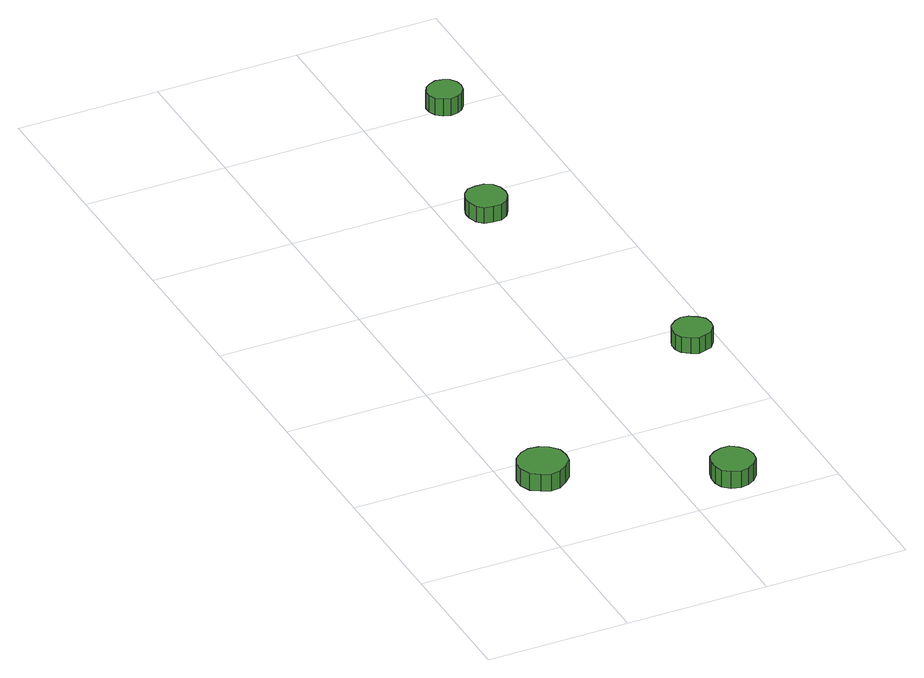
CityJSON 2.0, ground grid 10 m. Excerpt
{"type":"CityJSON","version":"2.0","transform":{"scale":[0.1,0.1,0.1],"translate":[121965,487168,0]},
"CityObjects":{
"tree1":{"type":"SolitaryVegetationObject","attributes":{"function":"something"},"geometry":[{"type":"MultiSurface","lod":"1","boundaries":[[[0,1,2,3,4,5,6,7,8,9,10,11,12,13,14]],[[15,16,17,18,19,20,21,22,23,24,25,26,27,28,29]],[[0,29,28,1]],[[1,28,27,2]],[[2,27,26,3]],[[3,26,25,4]],[[4,25,24,5]],[[5,24,23,6]],[[6,23,22,7]],[[7,22,21,8]],[[8,21,20,9]],[[9,20,19,10]],[[10,19,18,11]],[[11,18,17,12]],[[12,17,16,13]],[[13,16,15,14]],[[14,15,29,0]]]}]},
"tree2":{"type":"SolitaryVegetationObject","attributes":{"function":"something"},"geometry":[{"type":"MultiSurface","lod":"1","boundaries":[[[30,31,32,33,34,35,36,37,38,39,40,41,42,43,44]],[[45,46,47,48,49,50,51,52,53,54,55,56,57,58,59]],[[30,59,58,31]],[[31,58,57,32]],[[32,57,56,33]],[[33,56,55,34]],[[34,55,54,35]],[[35,54,53,36]],[[36,53,52,37]],[[37,52,51,38]],[[38,51,50,39]],[[39,50,49,40]],[[40,49,48,41]],[[41,48,47,42]],[[42,47,46,43]],[[43,46,45,44]],[[44,45,59,30]]]}]},
"tree3":{"type":"SolitaryVegetationObject","attributes":{"function":"something"},"geometry":[{"type":"MultiSurface","lod":"1","boundaries":[[[60,61,62,63,64,65,66,67,68,69,70,71,72,73,74]],[[75,76,77,78,79,80,81,82,83,84,85,86,87,88,89]],[[60,89,88,61]],[[61,88,87,62]],[[62,87,86,63]],[[63,86,85,64]],[[64,85,84,65]],[[65,84,83,66]],[[66,83,82,67]],[[67,82,81,68]],[[68,81,80,69]],[[69,80,79,70]],[[70,79,78,71]],[[71,78,77,72]],[[72,77,76,73]],[[73,76,75,74]],[[74,75,89,60]]]}]},
"tree4":{"type":"SolitaryVegetationObject","attributes":{"function":"something"},"geometry":[{"type":"MultiSurface","lod":"1","boundaries":[[[90,91,92,93,94,95,96,97,98,99,100,101,102,103,104]],[[105,106,107,108,109,110,111,112,113,114,115,116,117,118,119]],[[90,119,118,91]],[[91,118,117,92]],[[92,117,116,93]],[[93,116,115,94]],[[94,115,114,95]],[[95,114,113,96]],[[96,113,112,97]],[[97,112,111,98]],[[98,111,110,99]],[[99,110,109,100]],[[100,109,108,101]],[[101,108,107,102]],[[102,107,106,103]],[[103,106,105,104]],[[104,105,119,90]]]}]},
"tree5":{"type":"SolitaryVegetationObject","attributes":{"function":"something"},"geometry":[{"type":"MultiSurface","lod":"1","boundaries":[[[120,121,122,123,124,125,126,127,128,129,130,131,132,133,134]],[[135,136,137,138,139,140,141,142,143,144,145,146,147,148,149]],[[120,149,148,121]],[[121,148,147,122]],[[122,147,146,123]],[[123,146,145,124]],[[124,145,144,125]],[[125,144,143,126]],[[126,143,142,127]],[[127,142,141,128]],[[128,141,140,129]],[[129,140,139,130]],[[130,139,138,131]],[[131,138,137,132]],[[132,137,136,133]],[[133,136,135,134]],[[134,135,149,120]]]}]}
},
"vertices":[
[40,74,18],[39,81,18],[34,87,18],[28,90,18],[21,91,18],[15,89,18],[9,84,18],[6,78,18],[6,71,18],[9,64,18],[15,60,18],[21,57,18],[28,58,18],[34,62,18],[39,67,18],[39,67,5],[34,62,5],[28,58,5],[21,57,5],[15,60,5],[9,64,5],[6,71,5],[6,78,5],[9,84,5],[15,89,5],[21,91,5],[28,90,5],[34,87,5],[39,81,5],[40,74,5],
[149,21,19],[148,27,19],[144,32,19],[139,36,19],[133,36,19],[127,34,19],[122,30,19],[120,24,19],[120,18,19],[122,12,19],[127,8,19],[133,6,19],[139,7,19],[144,10,19],[148,15,19],[148,15,6],[144,10,6],[139,7,6],[133,6,6],[127,8,6],[122,12,6],[120,18,6],[120,24,6],[122,30,6],[127,34,6],[133,36,6],[139,36,6],[144,32,6],[148,27,6],[149,21,6],
[192,173,19],[191,179,19],[187,183,19],[182,186,19],[177,187,19],[172,185,19],[167,181,19],[165,176,19],[165,171,19],[167,166,19],[172,162,19],[177,160,19],[182,161,19],[187,163,19],[191,168,19],[191,168,7],[187,163,7],[182,161,7],[177,160,7],[172,162,7],[167,166,7],[165,171,7],[165,176,7],[167,181,7],[172,185,7],[177,187,7],[182,186,7],[187,183,7],[191,179,7],[192,173,7],
[143,378,14],[142,384,14],[139,389,14],[134,392,14],[128,392,14],[122,391,14],[118,387,14],[116,381,14],[116,376,14],[118,370,14],[122,366,14],[128,365,14],[134,365,14],[139,368,14],[142,373,14],[142,373,2],[139,368,2],[134,365,2],[128,365,2],[122,366,2],[118,370,2],[116,376,2],[116,381,2],[118,387,2],[122,391,2],[128,392,2],[134,392,2],[139,389,2],[142,384,2],[143,378,2],
[172,504,14],[171,509,14],[168,513,14],[164,515,14],[159,516,14],[154,514,14],[150,511,14],[148,507,14],[148,502,14],[150,497,14],[154,494,14],[159,492,14],[164,493,14],[168,495,14],[171,499,14],[171,499,1],[168,495,1],[164,493,1],[159,492,1],[154,494,1],[150,497,1],[148,502,1],[148,507,1],[150,511,1],[154,514,1],[159,516,1],[164,515,1],[168,513,1],[171,509,1],[172,504,1]
]}
